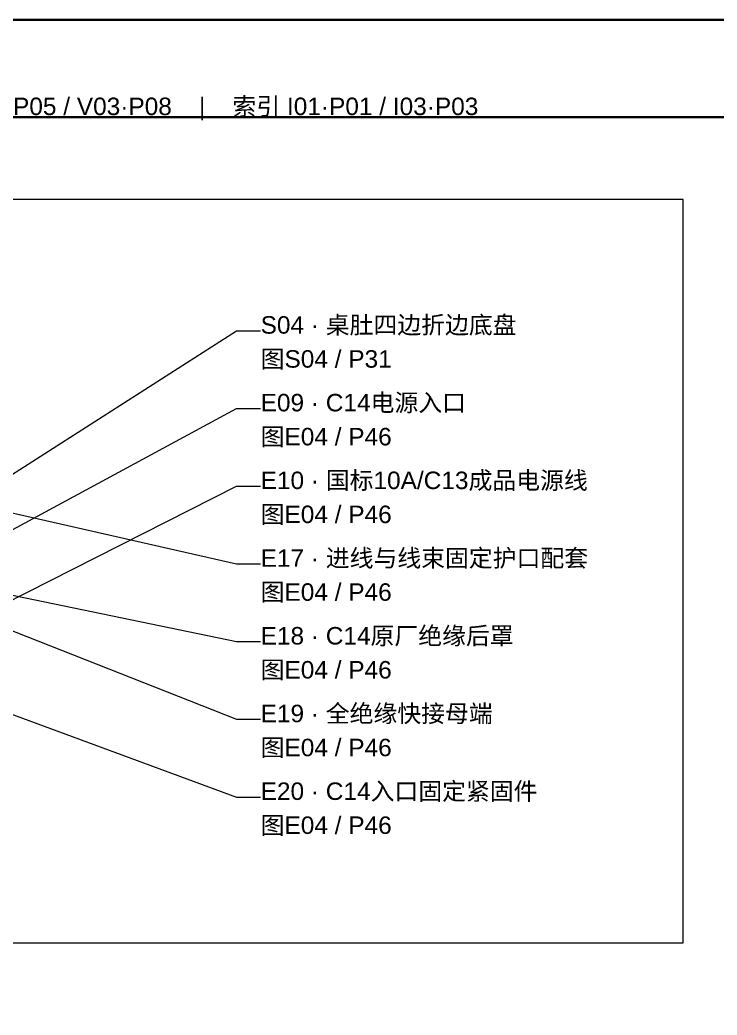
# Model space of a CAD drawing. Header units: millimetres. Extents: x 50 to 612415, y 2 to 4150.
# Drawn here: x 577534 to 578970, y 2101 to 4150 of the extents above; entities that cross this region are included whole.
import ezdxf

# ---------------------------------------------------------------- set-up
doc = ezdxf.new("R2010")
doc.units = ezdxf.units.MM
for name, color, linetype, lineweight in [('DIM', 7, 'Continuous', 13), ('FRAME', 7, 'Continuous', 35), ('NOTE', 7, 'Continuous', 18)]:
    doc.layers.add(name, color=color, linetype=linetype, lineweight=lineweight)
doc.styles.add('CN', font='Arial Unicode.ttf')

msp = doc.modelspace()

# ---------------------------------------------------------------- linework, layer by layer
at = {"layer": 'DIM'}
msp.add_lwpolyline([(576140, 2250), (578900, 2250), (578900, 3780), (576140, 3780)], close=True, dxfattribs=at)
for points in [[(577070, 2928.06), (577980, 3510), (578030, 3510)], [(577067.579, 2856.546), (577980, 3350), (578030, 3350)], [(577067.579, 3237.499), (577980, 3030), (578030, 3030)], [(577067.579, 2727.232), (577980, 3190), (578030, 3190)], [(577067.579, 3069.74), (577980, 2710), (578030, 2710)], [(577067.579, 3059.255), (577980, 2870), (578030, 2870)], [(576938.438, 2933.983), (577980, 2550), (578030, 2550)]]:
    msp.add_lwpolyline(points, dxfattribs=at)
at = {"layer": 'FRAME'}
msp.add_line((576050, 3950), (581890, 3950), dxfattribs=at)
msp.add_lwpolyline([(576050, 50), (581890, 50), (581890, 4150), (576050, 4150)], close=True, dxfattribs=at)

# ---------------------------------------------------------------- texts
at = {"layer": 'NOTE', "char_height": 36, "attachment_point": 1, "style": 'CN'}
for s, insert, width in [('本页件 E09/E10/E16/E17 等    |    装配 A01·P04    |    三维 A02·P05 / V03·P08    |    索引 I01·P01 / I03·P03', (576120, 3990), 5700), ('S04 · 桌肚四边折边底盘', (578030, 3540), 820), ('图S04 / P31', (578030, 3470), 820), ('E09 · C14电源入口', (578030, 3380), 820), ('图E04 / P46', (578030, 3310), 820), ('E10 · 国标10A/C13成品电源线', (578030, 3220), 820), ('图E04 / P46', (578030, 3150), 820), ('E17 · 进线与线束固定护口配套', (578030, 3060), 820), ('图E04 / P46', (578030, 2990), 820), ('E18 · C14原厂绝缘后罩', (578030, 2900), 820), ('图E04 / P46', (578030, 2830), 820), ('E19 · 全绝缘快接母端', (578030, 2740), 820), ('图E04 / P46', (578030, 2670), 820), ('E20 · C14入口固定紧固件', (578030, 2580), 820), ('图E04 / P46', (578030, 2510), 820)]:
    msp.add_mtext(s, dxfattribs=dict(at, insert=insert, width=width))

doc.saveas('drawing.dxf')
